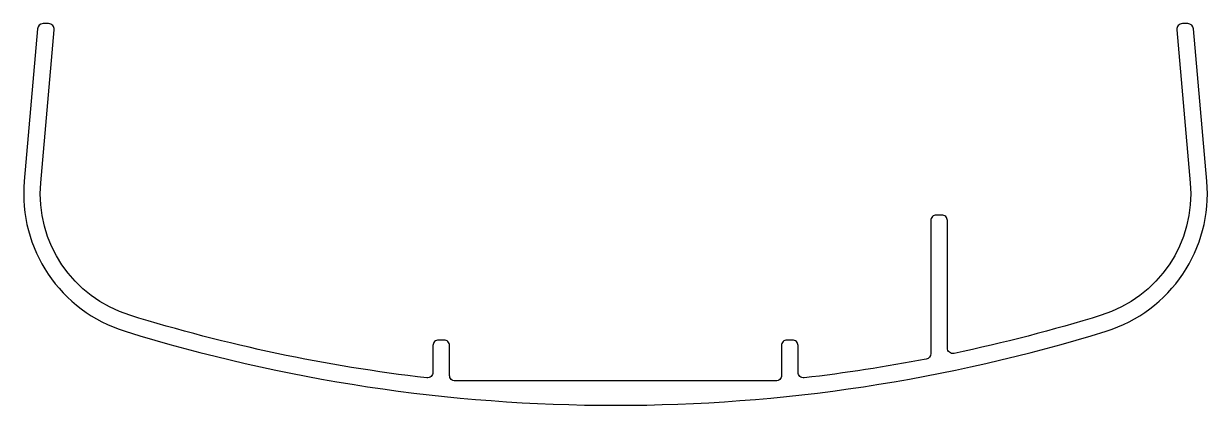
# Model space of a CAD drawing. Extents: x 66 to 173, y 82 to 116.
import ezdxf

# ---------------------------------------------------------------- set-up
doc = ezdxf.new("R2010")
doc.units = 0
doc.layers.get('0').update_dxf_attribs({"linetype": 'CONTINUOUS'})

msp = doc.modelspace()

# ---------------------------------------------------------------- linework, layer by layer
msp.add_lwpolyline([(150.52, 86.23, -0.476401), (149.92, 86.72), (149.92, 98.24, 0.414214), (149.42, 98.74), (148.92, 98.74, 0.414214), (148.42, 98.24), (148.42, 86.21, -0.359502), (148.01, 85.72, -0.018807), (136.98, 84.02, -0.448347), (136.42, 84.52), (136.42, 86.94, 0.414214), (135.92, 87.44), (135.42, 87.44, 0.414214), (134.92, 86.94), (134.92, 84.24, -0.414214), (134.42, 83.74), (105.42, 83.74, -0.414214), (104.92, 84.24), (104.92, 86.94, 0.414214), (104.42, 87.44), (103.92, 87.44, 0.414214), (103.42, 86.94), (103.42, 84.52, -0.448347), (102.86, 84.02, -0.046279), (76.02, 89.68, -0.353163), (67.96, 101.66), (69.17, 115.49, 0.440011), (68.67, 116.04), (68.17, 116.04, 0.388879), (67.67, 115.58), (66.47, 101.79, 0.353163), (75.58, 88.24, 0.075167), (119.92, 81.54, 0.075167), (164.26, 88.24, 0.353163), (173.37, 101.79), (172.16, 115.58, 0.388879), (171.67, 116.04), (171.16, 116.04, 0.440011), (170.67, 115.49), (171.88, 101.66, -0.353163), (163.82, 89.68, -0.023138)], format="xyb", close=True)

doc.saveas('drawing.dxf')
